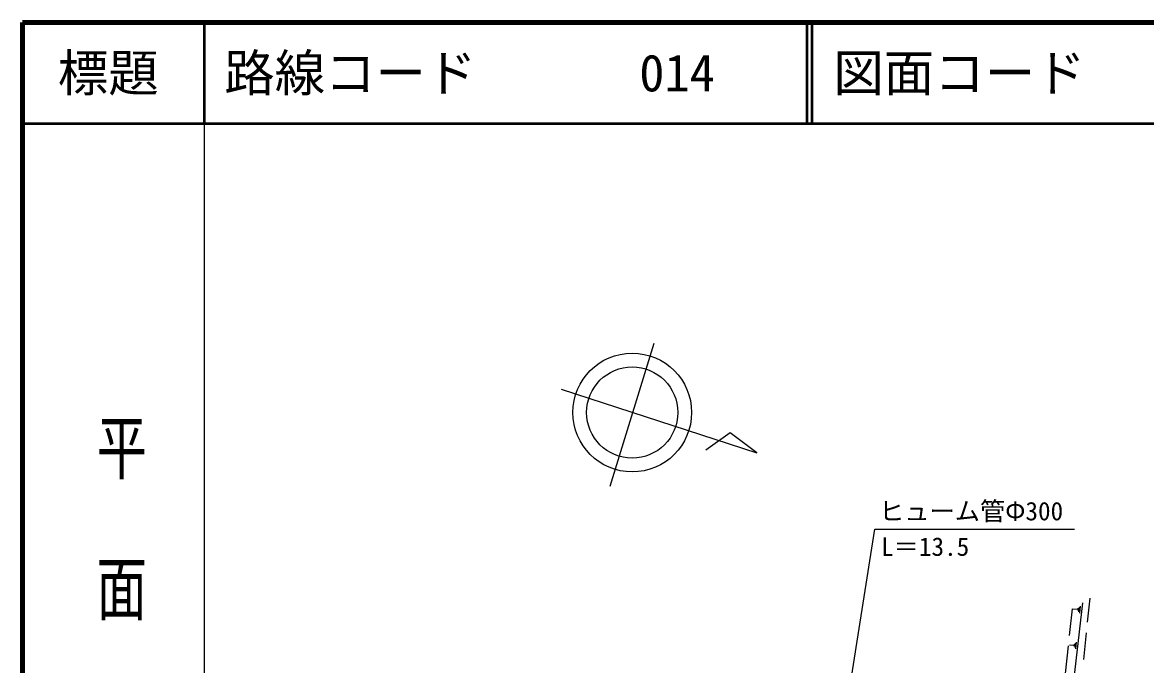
# Model space of a CAD drawing. Units: millimetres, scale not verified. Extents: x 40000 to 680000, y 20000 to 380000.
# Drawn here: x 40000 to 151325, y 316366 to 380000 of the extents above; entities that cross this region are included whole.
import ezdxf
from ezdxf.enums import TextEntityAlignment as Align

# ---------------------------------------------------------------- set-up
doc = ezdxf.new("R2010")
doc.units = ezdxf.units.MM
doc.header["$LTSCALE"] = 1000
for name, color, linetype, lineweight in [('M-BGD', 7, 'Continuous', 25), ('M-BMK-SRVR', 3, 'Continuous', 25), ('M-STR-STR3', 7, 'Continuous', 25), ('M-TTL', 2, 'Continuous', 140), ('M-TTL-BAND', 7, 'Continuous', 25), ('M-TTL-LINE', 7, 'Continuous', 50)]:
    doc.layers.add(name, color=color, linetype=linetype, lineweight=lineweight)
doc.layers.add('M-TTL-TXT', color=7, linetype='Continuous')
doc.styles.add('@ＭＳ ゴシック', font='')
doc.styles.add('ＭＳ ゴシック', font='')
doc.styles.get('@ＭＳ ゴシック').set_extended_font_data('@MS Gothic')
doc.styles.get('ＭＳ ゴシック').set_extended_font_data('MS Gothic')

msp = doc.modelspace()

# ---------------------------------------------------------------- linework, layer by layer
at = {"layer": 'M-BGD'}
for p, q in [((145792, 322938), (145545, 320567)), ((142336, 298106), (145102, 322478)), ((143804, 319230), (144090, 321881)), ((144120, 321895), (144610, 321845)), ((144620, 321945), (144600, 321735)), ((144740, 322055), (144690, 321605)), ((144860, 322165), (144780, 321465)), ((144350, 318475), (144300, 318055)), ((144460, 318575), (144380, 317935)), ((145434, 319498), (145162, 316876)), ((143400, 315479), (143697, 318232)), ((143780, 318325), (144230, 318275)), ((144240, 318375), (144220, 318175))]:
    msp.add_line(p, q, dxfattribs=at)
at = {"layer": 'M-BMK-SRVR'}
for p, q in [((102594, 348194), (98227, 334007)), ((93403, 343668), (112799, 337340)), ((110164, 339315), (107753, 337596)), ((112799, 337340), (110164, 339315))]:
    msp.add_line(p, q, dxfattribs=at)
for radius in [5885, 4520]:
    msp.add_circle((100444, 341343), radius, dxfattribs=at)
at = {"layer": 'M-STR-STR3'}
for p, q in [((118837, 293710), (124481, 329781)), ((124481, 329781), (144288, 329781))]:
    msp.add_line(p, q, dxfattribs=at)
at = {"layer": 'M-TTL'}
for p, q in [((40000, 380000), (40000, 20000)), ((680000, 380000), (40000, 380000))]:
    msp.add_line(p, q, dxfattribs=at)
at = {"layer": 'M-TTL-BAND'}
msp.add_line((58000, 370000), (58000, 20000), dxfattribs=at)
at = {"layer": 'M-TTL-LINE'}
for p, q in [((58000, 380000), (58000, 370000)), ((117750, 380000), (117750, 370000)), ((118250, 380000), (118250, 370000)), ((40000, 370000), (680000, 370000))]:
    msp.add_line(p, q, dxfattribs=at)

# ---------------------------------------------------------------- texts
at = {"layer": 'M-STR-STR3', "style": 'ＭＳ ゴシック'}
msp.add_text('ヒューム管Φ300', height=1833, dxfattribs=at).set_placement((124914, 330105), align=Align.BOTTOM_LEFT)
msp.add_text('L＝13.5', height=1833, dxfattribs=at).set_placement((125115, 328054), align=Align.MIDDLE_LEFT)
at = {"layer": 'M-TTL-BAND', "style": '@ＭＳ ゴシック', "width": 1.4}
msp.add_text('平  面  図', height=3666, rotation=270, dxfattribs=at).set_placement((49777, 306475), align=Align.MIDDLE_RIGHT)
at = {"layer": 'M-TTL-TXT', "style": 'ＭＳ ゴシック'}
msp.add_text('標題', height=3666, dxfattribs=at).set_placement((48500, 375000), align=Align.MIDDLE_CENTER)
for s, p in [('路線コード', (60000, 375000)), ('014', (101142, 375000)), ('図面コード', (120380, 375000))]:
    msp.add_text(s, height=3666, dxfattribs=at).set_placement(p, align=Align.MIDDLE_LEFT)

doc.saveas('drawing.dxf')
